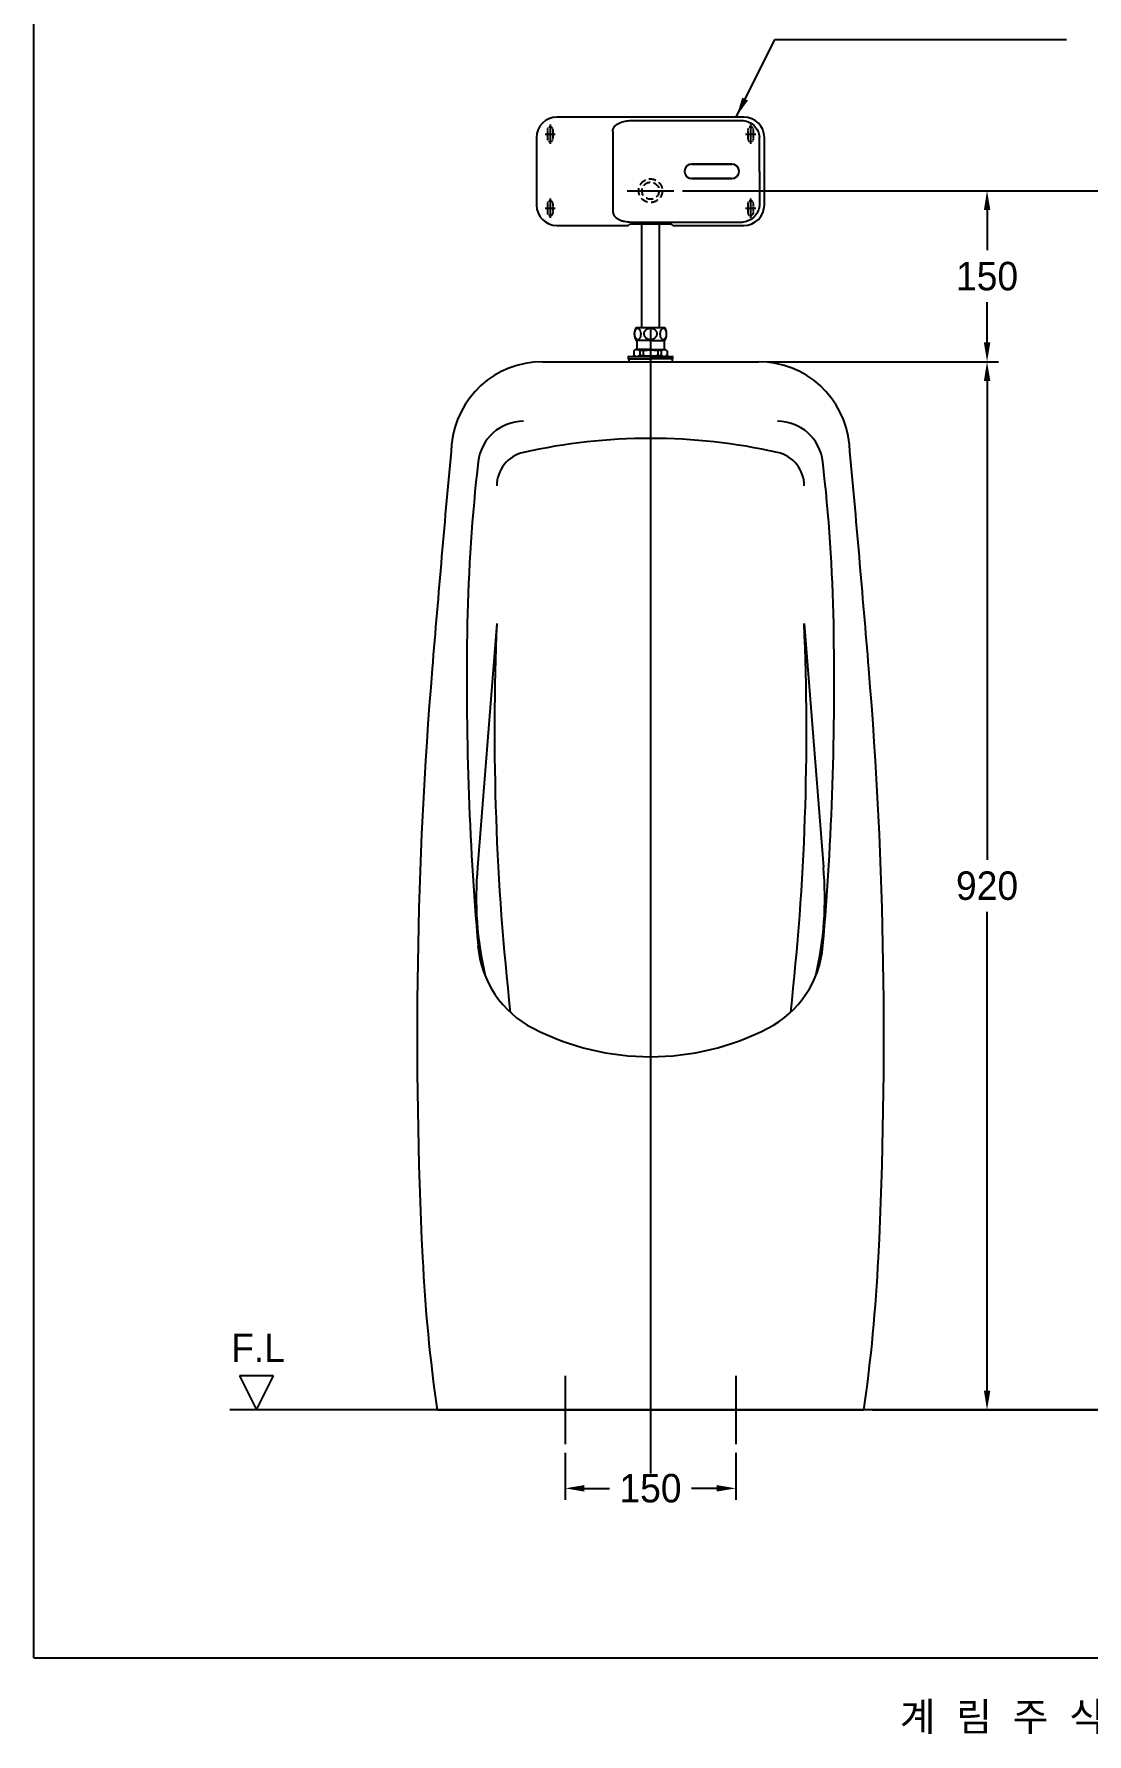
# Model space of a CAD drawing. Header units: millimetres. Extents: x 0 to 3700, y -67 to 2530.
# Drawn here: x 0 to 925, y -67 to 1425 of the extents above; entities that cross this region are included whole.
import ezdxf
from ezdxf.enums import TextEntityAlignment as Align
from ezdxf.lldxf.tags import DXFTag

# ---------------------------------------------------------------- set-up
doc = ezdxf.new("R2010")
doc.units = ezdxf.units.MM
for name, pattern in [('CENTER2', [28.575, 19.05, -3.175, 3.175, -3.175]), ('DASHED2', [9.525, 6.35, -3.175]), ('HIDDEN', [0.2, 0.1, -0.1])]:
    doc.linetypes.add(name, pattern=pattern)
for name, color, linetype in [('DEFAULT_2', 8, 'HIDDEN'), ('TEXT', 7, 'Continuous'), ('내부선 및 부속', 4, 'Continuous'), ('도각라인', 255, 'Continuous'), ('외형선', 3, 'Continuous'), ('점선', 6, 'DASHED2'), ('중심선', 1, 'DASHED'), ('치수선', 7, 'Continuous')]:
    doc.layers.add(name, color=color, linetype=linetype)
doc.styles.add('____', font='')
doc.styles.add('타이틀', font='H2GTRM.TTF', dxfattribs={"height": 25})
doc.styles.get('____').set_extended_font_data('굴림')
tags = doc.linetypes.add('DASHDOT', pattern=[70, 31, -13, 13, -13]).pattern_tags.tags
tags[10:11] = [DXFTag(74, 4), DXFTag(75, 0), DXFTag(340, '0'), DXFTag(46, 0.0), DXFTag(50, 0.0), DXFTag(44, 0.0), DXFTag(45, 0.0)]
tags[8:9] = [DXFTag(74, 4), DXFTag(75, 0), DXFTag(340, '0'), DXFTag(46, 0.0), DXFTag(50, 0.0), DXFTag(44, 0.0), DXFTag(45, 0.0)]
tags[6:7] = [DXFTag(74, 4), DXFTag(75, 0), DXFTag(340, '0'), DXFTag(46, 0.0), DXFTag(50, 0.0), DXFTag(44, 0.0), DXFTag(45, 0.0)]
tags[4:5] = [DXFTag(74, 4), DXFTag(75, 0), DXFTag(340, '0'), DXFTag(46, 0.0), DXFTag(50, 0.0), DXFTag(44, 0.0), DXFTag(45, 0.0)]
tags = doc.linetypes.add('DASHED', pattern=[25.72, 12.86, -12.86]).pattern_tags.tags
tags[6:7] = [DXFTag(74, 4), DXFTag(75, 0), DXFTag(340, '0'), DXFTag(46, 0.0), DXFTag(50, 0.0), DXFTag(44, 0.0), DXFTag(45, 0.0)]
tags[4:5] = [DXFTag(74, 4), DXFTag(75, 0), DXFTag(340, '0'), DXFTag(46, 0.0), DXFTag(50, 0.0), DXFTag(44, 0.0), DXFTag(45, 0.0)]
doc.dimstyles.new('MSADIM', dxfattribs={"dimtxt": 33, "dimasz": 17, "dimexe": 10, "dimexo": 7.5, "dimgap": 10, "dimtad": 0, "dimtih": 1, "dimtoh": 1, "dimdec": 0, "dimzin": 1, "dimdsep": 46, "dimtxsty": '____', "dimcen": 11.25, "dimadec": 0, "dimazin": 0, "dimtfac": 1, "dimtdec": 0, "dimtix": 1, "dimtmove": 0, "dimatfit": 3, "dimfxl": 0, "dimtolj": 1, "dimtzin": 1, "dimarcsym": 0})

# ---------------------------------------------------------------- blocks, each defined once
blk = doc.blocks.new('*D3')
at = {"layer": '치수선', "color": 0, "linetype": 'Continuous', "lineweight": -2}
for p, q in [((466.5, 180), (466.5, 138.7)), ((616.5, 180), (616.5, 138.7)), ((483.5, 148.7), (505.5, 148.7)), ((599.5, 148.7), (577.4, 148.7))]:
    blk.add_line(p, q, dxfattribs=at)
at = {"layer": '치수선', "color": 0, "linetype": 'Continuous'}
for points in [[(483.5, 151.6), (483.5, 145.9), (466.5, 148.7)], [(599.5, 151.6), (599.5, 145.9), (616.5, 148.7)]]:
    blk.add_solid(points, dxfattribs=at)
at = {"layer": '치수선', "color": 0, "linetype": 'Continuous', "insert": (541.5, 148.7), "char_height": 25, "attachment_point": 5, "style": '____'}
blk.add_mtext('\\A1;150', dxfattribs=at)
blk = doc.blocks.new('*D4')
at = {"layer": '치수선', "color": 0, "linetype": 'Continuous', "lineweight": -2}
for p, q in [((644, 1137.5), (847.1, 1137.5)), ((837.1, 1120.5), (837.1, 700.3)), ((837.1, 234.5), (837.1, 654.6)), ((736.5, 217.5), (847.1, 217.5))]:
    blk.add_line(p, q, dxfattribs=at)
at = {"layer": '치수선', "color": 0, "linetype": 'Continuous'}
for points in [[(834.3, 1120.5), (840, 1120.5), (837.1, 1137.5)], [(834.3, 234.5), (840, 234.5), (837.1, 217.5)]]:
    blk.add_solid(points, dxfattribs=at)
at = {"layer": '치수선', "color": 0, "linetype": 'Continuous', "insert": (837.1, 677.5), "char_height": 25, "attachment_point": 5, "style": '____'}
blk.add_mtext('\\A1;920', dxfattribs=at)
blk = doc.blocks.new('*D5')
at = {"layer": '치수선', "color": 0, "linetype": 'Continuous', "lineweight": -2}
for p, q in [((569.5, 1287.5), (981.7, 1287.5)), ((971.7, 1270.5), (971.7, 775.3)), ((971.7, 234.5), (971.7, 729.6)), ((736.5, 217.5), (981.7, 217.5))]:
    blk.add_line(p, q, dxfattribs=at)
at = {"layer": '치수선', "color": 0, "linetype": 'Continuous'}
for points in [[(968.9, 1270.5), (974.5, 1270.5), (971.7, 1287.5)], [(968.9, 234.5), (974.5, 234.5), (971.7, 217.5)]]:
    blk.add_solid(points, dxfattribs=at)
at = {"layer": '치수선', "color": 0, "linetype": 'Continuous', "insert": (971.7, 752.5), "char_height": 25, "attachment_point": 5, "style": '____'}
blk.add_mtext('\\A1;1070', dxfattribs=at)
blk = doc.blocks.new('*D10')
at = {"layer": '치수선', "color": 0, "linetype": 'Continuous', "lineweight": -2}
for p, q in [((569.5, 1287.6), (847.1, 1287.6)), ((837.1, 1270.6), (837.1, 1235.4)), ((837.1, 1154.5), (837.1, 1189.7)), ((844.6, 1137.5), (847.1, 1137.5))]:
    blk.add_line(p, q, dxfattribs=at)
at = {"layer": '치수선', "color": 0, "linetype": 'Continuous'}
for points in [[(834.3, 1270.6), (840, 1270.6), (837.1, 1287.6)], [(834.3, 1154.5), (840, 1154.5), (837.1, 1137.5)]]:
    blk.add_solid(points, dxfattribs=at)
at = {"layer": '치수선', "color": 0, "linetype": 'Continuous', "insert": (837.1, 1212.5), "char_height": 25, "attachment_point": 5, "style": '____'}
blk.add_mtext('\\A1;150', dxfattribs=at)

msp = doc.modelspace()

# ---------------------------------------------------------------- linework, layer by layer
at = {"color": 1, "linetype": 'CENTER2'}
for p, q in [((453.4, 1345.6), (453.4, 1328.6)), ((629.4, 1345.6), (629.4, 1328.6)), ((448.9, 1337.3), (457.9, 1337.1)), ((624.9, 1337.3), (633.9, 1337.1)), ((448.9, 1272.3), (457.9, 1272.2)), ((453.4, 1280.7), (453.4, 1263.7)), ((624.9, 1272.3), (633.9, 1272.2)), ((629.4, 1280.7), (629.4, 1263.7))]:
    msp.add_line(p, q, dxfattribs=at)
msp.add_line((522.5, 1137.5), (560.5, 1137.5))
at = {"layer": 'DEFAULT_2', "color": 8, "linetype": 'HIDDEN'}
for p, q in [((450.9, 1341.1), (450.9, 1333.1)), ((455.9, 1333.1), (455.9, 1341.1)), ((626.9, 1341.1), (626.9, 1333.1)), ((631.9, 1333.1), (631.9, 1341.1)), ((450.9, 1276.2), (450.9, 1268.2)), ((455.9, 1268.2), (455.9, 1276.2)), ((626.9, 1276.2), (626.9, 1268.2)), ((631.9, 1268.2), (631.9, 1276.2))]:
    msp.add_line(p, q, dxfattribs=at)
for centre, start, end in [((453.4, 1341.1), 0, 180), ((629.4, 1341.1), 0, 180), ((453.4, 1333.1), 180, 0), ((629.4, 1333.1), 180, 0), ((453.4, 1276.2), 0, 180), ((629.4, 1276.2), 0, 180), ((453.4, 1268.2), 180, 0), ((629.4, 1268.2), 180, 0)]:
    msp.add_arc(centre, 2.5, start, end, dxfattribs=at)
at = {"layer": '내부선 및 부속', "linetype": 'Continuous'}
for p, q in [((623.5, 1352.2), (459.3, 1352.2)), ((441.3, 1334.2), (441.3, 1275.1)), ((441.3, 1334.2), (441.3, 1275.1)), ((508.4, 1339.5), (508.4, 1304.6)), ((637.2, 1304.6), (637.2, 1333.4)), ((641.5, 1275.1), (641.5, 1334.2)), ((641.5, 1275.1), (641.5, 1334.2)), ((508.4, 1304.6), (508.4, 1269.8)), ((613, 1311), (577.7, 1311)), ((577.7, 1310.9), (613, 1310.9)), ((613, 1298.4), (577.7, 1298.4)), ((577.7, 1298.3), (613, 1298.3)), ((459.3, 1257.1), (521.8, 1257.1)), ((521.8, 1257.1), (522.6, 1258)), ((561, 1257.1), (560.1, 1258)), ((561, 1257.1), (623.5, 1257.1)), ((529.1, 1167.6), (553.9, 1167.6)), ((529.1, 1156.1), (529.1, 1156.1)), ((533, 1156.1), (529.1, 1156.1)), ((529.5, 1156.1), (529.5, 1148.1)), ((541.5, 1156.1), (533, 1156.1)), ((541.5, 1156.1), (550, 1156.1)), ((550, 1156.1), (553.8, 1156.1)), ((553.5, 1156.1), (553.5, 1148.1)), ((553.8, 1156.1), (553.9, 1156.1)), ((522.5, 1142.1), (560.5, 1142.1)), ((522.5, 1140.1), (541.5, 1140.1)), ((522.5, 1140.1), (522.5, 1137.5)), ((527, 1147.2), (528.5, 1148.1)), ((527, 1147.2), (527, 1143.1)), ((541.5, 1148.1), (528.5, 1148.1)), ((532, 1147.1), (532, 1145.1)), ((532, 1145.1), (532, 1143.1)), ((535, 1147.1), (535, 1145.1)), ((535, 1145.1), (535, 1143.1)), ((541.5, 1148.1), (554.5, 1148.1)), ((560.5, 1140.1), (541.5, 1140.1)), ((548, 1147.1), (548, 1145.1)), ((548, 1145.1), (548, 1143.1)), ((551, 1147.1), (551, 1145.1)), ((551, 1145.1), (551, 1143.1)), ((556, 1147.2), (554.5, 1148.1)), ((556, 1147.2), (556, 1143.1)), ((560.5, 1140.1), (560.5, 1137.5)), ((406.5, 907.7), (389.6, 694)), ((676.5, 907.7), (693.4, 694))]:
    msp.add_line(p, q, dxfattribs=at)
at = {"layer": '내부선 및 부속'}
for p, q in [((533.5, 1258.3), (533.6, 1167.6)), ((549.4, 1167.6), (549.3, 1258.3))]:
    msp.add_line(p, q, dxfattribs=at)
at = {"layer": '내부선 및 부속', "linetype": 'Continuous'}
for centre, radius, start, end in [((459.3, 1334.2), 18, 90, 180), ((623.5, 1334.2), 18, 0, 90), ((514.9, 1339.5), 6.54, 178.922, 180.161), ((622, 1333.4), 15.2, 359.8897, 4.2057), ((577.7, 1304.6), 6.38, 90, 270), ((577.7, 1304.6), 6.28, 90, 270), ((613, 1304.6), 6.38, 270, 90), ((613, 1304.6), 6.28, 270, 90), ((459.3, 1275.1), 18, 180, 270), ((514.4, 1269.8), 5.96, 179.8646, 181.3893), ((515.5, 1269.8), 7.14, 181.3463, 187.7285), ((623.5, 1275.1), 18, 270, 0), ((621.3, 1275.4), 15.3, 269.8873, 275.6869), ((537.2, 1161.8), 9.98, 144.4985, 179.7412), ((534.4, 1162), 7.07, 164.9843, 166.9091), ((533.8, 1162.2), 6.48, 160.7636, 162.8643), ((533.8, 1162.2), 6.42, 162.8643, 164.9843), ((533.4, 1162.3), 6.07, 157.8768, 159.2896), ((533.2, 1162.4), 5.81, 159.2896, 160.7636), ((532.8, 1162.6), 5.38, 156.2849, 157.8768), ((532.4, 1162.7), 5, 153.0383, 154.752), ((533, 1162.5), 5.59, 154.752, 156.2849), ((532.6, 1162.6), 5.16, 151.4953, 153.0383), ((532.1, 1162.9), 4.65, 148.0311, 149.7429), ((532, 1162.9), 4.55, 149.7429, 151.4953), ((531.7, 1163.2), 4.14, 146.1063, 148.0311), ((531.4, 1163.4), 3.76, 142.2769, 144.2195), ((531.8, 1163.1), 4.22, 144.2195, 146.1063), ((531.4, 1163.4), 3.78, 140.3432, 142.2769), ((531.1, 1163.6), 3.37, 138.1754, 140.3432), ((531.1, 1163.6), 3.38, 136.0104, 138.1754), ((530.9, 1163.9), 3.04, 133.6072, 136.0104), ((530.9, 1163.9), 3.04, 131.4113, 133.6072), ((530.6, 1164.1), 2.71, 126.5029, 128.9645), ((530.7, 1164.1), 2.73, 128.9645, 131.4113), ((530.5, 1164.3), 2.45, 123.7796, 126.5029), ((530.5, 1164.3), 2.43, 121.0338, 123.7796), ((530.4, 1164.5), 2.22, 118.2566, 121.0338), ((530.4, 1164.5), 2.24, 115.501, 118.2566), ((530.3, 1164.7), 2.05, 112.4868, 115.501), ((530.3, 1164.7), 2.05, 109.4756, 112.4868), ((530.2, 1164.8), 1.88, 101.5065, 109.4756), ((530.2, 1164.9), 1.82, 95.0293, 101.5065), ((530.2, 1164.9), 1.76, 90.016, 95.0293), ((530.2, 1165), 1.74, 84.9386, 90.016), ((530.2, 1164.9), 1.84, 78.5255, 84.9386), ((530.2, 1164.8), 1.86, 72.1223, 78.5255), ((530.2, 1164.7), 2, 69.0286, 72.1223), ((530.2, 1164.7), 2.01, 65.9633, 69.0286), ((530.1, 1164.6), 2.18, 63.1331, 65.9633), ((530.1, 1164.5), 2.19, 60.3146, 63.1331), ((530, 1164.4), 2.37, 57.6025, 60.3146), ((530, 1164.4), 2.4, 54.8137, 57.6025), ((529.9, 1164.2), 2.63, 52.2762, 54.8137), ((529.8, 1164.1), 2.66, 49.7682, 52.2762), ((529.6, 1163.9), 2.95, 47.5022, 49.7682), ((529.6, 1163.9), 2.97, 45.1494, 47.5022), ((529.4, 1163.7), 3.28, 42.9193, 45.1494), ((529.4, 1163.7), 3.29, 40.6993, 42.9193), ((529.1, 1163.4), 3.66, 38.7029, 40.6993), ((529.1, 1163.4), 3.67, 36.7112, 38.7029), ((528.8, 1163.2), 4.11, 34.8532, 36.7112), ((528.8, 1163.2), 4.06, 32.8933, 34.8532), ((528.4, 1163), 4.51, 31.1293, 32.8933), ((528.5, 1163), 4.46, 29.3433, 31.1293), ((528, 1162.7), 5, 27.75, 29.3433), ((528.1, 1162.8), 4.92, 26.0701, 27.75), ((527.6, 1162.5), 5.46, 24.501, 26.0701), ((527.7, 1162.6), 5.3, 22.8846, 24.501), ((527.2, 1162.3), 5.92, 21.4365, 22.8846), ((527.3, 1162.4), 5.72, 19.9392, 21.4365), ((526.7, 1162.2), 6.43, 18.5664, 19.9392), ((526.9, 1162.2), 6.22, 16.379, 18.5664), ((526.2, 1162.1), 6.89, 14.4049, 16.379), ((548.9, 1157.2), 14.4, 152.0646, 153.456), ((538.8, 1162.6), 2.91, 143.4377, 152.0646), ((550.8, 1153.7), 17.8, 142.2774, 143.4377), ((538.9, 1162.9), 2.83, 134.959, 142.2774), ((546.6, 1155.1), 13.8, 133.0398, 134.959), ((539.3, 1163), 3.03, 125.9791, 133.0398), ((547.3, 1152), 16.6, 124.3462, 125.9791), ((539.7, 1163), 3.23, 117.5143, 124.3462), ((547.4, 1148.3), 19.9, 116.1187, 117.5143), ((540.3, 1162.7), 3.77, 108.597, 116.1187), ((544.4, 1150.5), 16.6, 106.5393, 108.597), ((541, 1162), 4.7, 84.3415, 106.5393), ((541.9, 1162), 4.7, 73.4607, 95.6585), ((538.6, 1150.5), 16.6, 71.403, 73.4607), ((542.7, 1162.7), 3.77, 63.8813, 71.403), ((535.6, 1148.3), 19.9, 62.4857, 63.8813), ((543.2, 1163), 3.23, 55.6538, 62.4857), ((535.7, 1152), 16.6, 54.0209, 55.6538), ((543.7, 1163), 3.03, 46.9602, 54.0209), ((536.4, 1155.1), 13.8, 45.041, 46.9602), ((544.1, 1162.9), 2.83, 37.7226, 45.041), ((532.2, 1153.7), 17.8, 36.5623, 37.7226), ((544.2, 1162.6), 2.91, 27.9354, 36.5623), ((534, 1157.2), 14.4, 26.544, 27.9354), ((556.1, 1162.2), 6.22, 161.4336, 163.621), ((556.7, 1162.1), 6.89, 163.621, 165.5951), ((555.6, 1162.4), 5.72, 158.5635, 160.0608), ((556.3, 1162.2), 6.43, 160.0608, 161.4336), ((555.2, 1162.6), 5.3, 155.499, 157.1154), ((555.8, 1162.3), 5.92, 157.1154, 158.5635), ((555.4, 1162.5), 5.46, 153.9299, 155.499), ((555, 1162.7), 5, 150.6567, 152.25), ((554.9, 1162.8), 4.92, 152.25, 153.9299), ((554.5, 1163), 4.46, 148.8707, 150.6567), ((554.2, 1163.2), 4.06, 145.1468, 147.1067), ((554.5, 1163), 4.51, 147.1067, 148.8707), ((554.2, 1163.2), 4.11, 143.2888, 145.1468), ((553.8, 1163.4), 3.67, 141.2971, 143.2888), ((553.8, 1163.4), 3.66, 139.3007, 141.2971), ((553.5, 1163.7), 3.28, 134.8506, 137.0807), ((553.6, 1163.7), 3.29, 137.0807, 139.3007), ((553.3, 1163.9), 2.97, 132.4978, 134.8506), ((553.3, 1163.9), 2.95, 130.2318, 132.4978), ((553.1, 1164.1), 2.66, 127.7238, 130.2318), ((553.1, 1164.2), 2.63, 125.1863, 127.7238), ((553, 1164.4), 2.4, 122.3975, 125.1863), ((553, 1164.4), 2.37, 119.6854, 122.3975), ((552.9, 1164.5), 2.19, 116.8669, 119.6854), ((552.9, 1164.6), 2.18, 114.0367, 116.8669), ((552.8, 1164.7), 2.01, 110.9714, 114.0367), ((552.8, 1164.7), 2, 107.8777, 110.9714), ((552.8, 1164.8), 1.86, 101.4745, 107.8777), ((552.7, 1164.9), 1.84, 95.0614, 101.4745), ((552.7, 1165), 1.74, 89.984, 95.0614), ((552.7, 1164.9), 1.76, 84.9707, 89.984), ((552.7, 1164.9), 1.82, 78.4935, 84.9707), ((552.7, 1164.8), 1.88, 70.5244, 78.4935), ((552.7, 1164.7), 2.05, 67.5132, 70.5244), ((552.7, 1164.7), 2.05, 64.499, 67.5132), ((552.6, 1164.5), 2.24, 61.7434, 64.499), ((552.6, 1164.5), 2.22, 58.9662, 61.7434), ((552.5, 1164.3), 2.43, 56.2204, 58.9662), ((552.5, 1164.3), 2.45, 53.4971, 56.2204), ((545.7, 1161.8), 9.98, 0.2588, 35.5015), ((552.3, 1164.1), 2.71, 51.0355, 53.4971), ((552.3, 1164.1), 2.73, 48.5887, 51.0355), ((552.1, 1163.9), 3.04, 46.3928, 48.5887), ((552.1, 1163.9), 3.04, 43.9896, 46.3928), ((551.9, 1163.6), 3.38, 41.8246, 43.9896), ((551.9, 1163.6), 3.37, 39.6568, 41.8246), ((551.5, 1163.4), 3.78, 37.7231, 39.6568), ((551.6, 1163.4), 3.76, 35.7805, 37.7231), ((551.2, 1163.1), 4.22, 33.8937, 35.7805), ((551.3, 1163.2), 4.14, 31.9689, 33.8937), ((550.8, 1162.9), 4.65, 30.2571, 31.9689), ((550.9, 1162.9), 4.55, 28.5047, 30.2571), ((550.4, 1162.6), 5.16, 26.9617, 28.5047), ((550.5, 1162.7), 5, 25.248, 26.9617), ((550, 1162.5), 5.59, 23.7151, 25.248), ((550.2, 1162.6), 5.38, 22.1232, 23.7151), ((549.5, 1162.3), 6.07, 20.7104, 22.1232), ((549.8, 1162.4), 5.81, 19.2364, 20.7104), ((549.2, 1162.2), 6.48, 17.1357, 19.2364), ((549.2, 1162.2), 6.42, 15.0157, 17.1357), ((548.6, 1162), 7.07, 13.0909, 15.0157), ((534.8, 1161.9), 7.5, 171.4208, 173.9343), ((535.2, 1161.9), 7.92, 173.9343, 180), ((537.2, 1161.8), 9.98, 179.7412, 214.8682), ((535.2, 1161.9), 7.9, 180, 187.2704), ((534.3, 1162), 6.97, 166.9091, 168.9112), ((534.8, 1161.9), 7.51, 168.9112, 171.4208), ((534.6, 1161.8), 7.27, 187.2704, 189.8646), ((534.8, 1161.8), 7.49, 189.8646, 192.3805), ((534, 1161.7), 6.68, 192.3805, 194.4161), ((534.3, 1161.7), 6.97, 194.4161, 196.3678), ((533.5, 1161.5), 6.16, 196.3678, 198.5776), ((533.9, 1161.6), 6.53, 198.5776, 199.928), ((533, 1161.3), 5.64, 199.928, 201.4477), ((533.4, 1161.5), 6.01, 201.4477, 202.8734), ((532.6, 1161.2), 5.23, 202.8734, 204.5122), ((532.9, 1161.3), 5.54, 204.5122, 206.059), ((532.3, 1161), 4.86, 206.059, 207.7612), ((532.5, 1161.1), 5.07, 207.7612, 209.3321), ((531.9, 1160.8), 4.4, 209.3321, 211.1405), ((532.1, 1160.9), 4.57, 211.1405, 212.8821), ((531.6, 1160.6), 4.02, 212.8821, 214.8644), ((531.7, 1160.6), 4.16, 214.8644, 216.7001), ((531.3, 1160.3), 3.63, 216.7001, 218.714), ((531.4, 1160.4), 3.7, 218.714, 220.6881), ((531, 1160.1), 3.26, 220.6881, 222.9305), ((531.1, 1160.1), 3.31, 222.9305, 225.1382), ((530.8, 1159.8), 2.95, 225.1382, 227.5134), ((530.8, 1159.9), 2.98, 227.5134, 229.757), ((530.6, 1159.6), 2.64, 229.757, 232.2874), ((530.6, 1159.6), 2.66, 232.2874, 234.8025), ((530.4, 1159.4), 2.38, 234.8025, 237.6137), ((530.5, 1159.4), 2.39, 237.6137, 240.3034), ((530.3, 1159.2), 2.17, 240.3034, 243.1442), ((530.4, 1159.2), 2.2, 243.1442, 245.9522), ((530.3, 1159.1), 2, 245.9522, 249.0398), ((530.3, 1159.1), 2.01, 249.0398, 252.1112), ((530.2, 1158.9), 1.85, 252.1112, 258.5367), ((530.2, 1158.9), 1.84, 258.5367, 264.9275), ((530.2, 1158.8), 1.73, 264.9275, 270.0272), ((530.2, 1158.8), 1.75, 270.0049, 275.0405), ((530.2, 1158.9), 1.82, 275.0405, 281.4954), ((530.2, 1158.9), 1.88, 281.4954, 289.4868), ((530.1, 1159.1), 2.07, 289.4868, 292.4756), ((530.2, 1159.1), 2.03, 292.4756, 295.5122), ((530.1, 1159.3), 2.26, 295.5122, 298.2455), ((530.1, 1159.3), 2.21, 298.2455, 301.045), ((530, 1159.5), 2.45, 301.045, 303.7684), ((530, 1159.4), 2.43, 303.7684, 306.5141), ((529.8, 1159.7), 2.74, 306.5141, 308.9533), ((529.8, 1159.7), 2.71, 308.9533, 311.4225), ((529.6, 1159.9), 3.07, 311.4225, 313.596), ((529.6, 1159.9), 3.01, 313.596, 316.0216), ((529.3, 1160.2), 3.41, 316.0216, 318.1642), ((529, 1160.4), 3.82, 320.3543, 322.2657), ((529.4, 1160.1), 3.34, 318.1642, 320.3543), ((527.7, 1161.4), 5.48, 322.4236, 4.714), ((526.4, 1162.1), 6.76, 12.3917, 14.4049), ((525.7, 1161.9), 7.43, 9.8534, 12.3917), ((525.8, 1162), 7.33, 7.2815, 9.8534), ((525.3, 1161.9), 7.88, 359.9888, 7.2815), ((539.4, 1162), 3.73, 153.456, 184.8193), ((540.8, 1162.1), 5.12, 184.8193, 193.3233), ((538.9, 1161.6), 3.26, 193.3233, 203.8384), ((544.1, 1163.9), 8.9, 203.8384, 206.0789), ((539, 1161.4), 3.16, 206.0789, 214.0116), ((545, 1165.5), 10.4, 214.0116, 215.968), ((539.1, 1161.2), 3.12, 215.968, 222.6004), ((543.8, 1165.5), 9.58, 222.6004, 225.3187), ((539.4, 1161.1), 3.36, 225.3187, 231.6966), ((546.4, 1169.9), 14.5, 231.6966, 233.171), ((539.8, 1161.1), 3.55, 233.171, 239.3391), ((541.5, 1164), 6.92, 239.3391, 269.8436), ((541.5, 1164), 6.92, 270.1564, 300.6609), ((543.2, 1161.1), 3.55, 300.6609, 306.829), ((536.6, 1169.9), 14.5, 306.829, 308.3034), ((543.5, 1161.1), 3.36, 308.3034, 314.6813), ((539.1, 1165.5), 9.58, 314.6813, 317.3996), ((543.9, 1161.2), 3.12, 317.3996, 324.032), ((538, 1165.5), 10.4, 324.032, 325.9884), ((544, 1161.4), 3.16, 325.9884, 333.9211), ((543.6, 1162), 3.73, 355.1807, 26.544), ((538.9, 1163.9), 8.9, 333.9211, 336.1616), ((544, 1161.6), 3.26, 336.1616, 346.6767), ((542.2, 1162.1), 5.12, 346.6767, 355.1807), ((557.7, 1161.9), 7.88, 172.7185, 180.0112), ((555.3, 1161.4), 5.48, 175.286, 217.5764), ((557.3, 1161.9), 7.43, 167.6083, 170.1466), ((557.2, 1162), 7.33, 170.1466, 172.7185), ((556.6, 1162.1), 6.76, 165.5951, 167.6083), ((554, 1160.4), 3.82, 217.7343, 219.6457), ((553.6, 1160.1), 3.34, 219.6457, 221.8358), ((553.6, 1160.2), 3.41, 221.8358, 223.9784), ((553.4, 1159.9), 3.01, 223.9784, 226.404), ((553.4, 1159.9), 3.07, 226.404, 228.5775), ((553.2, 1159.7), 2.71, 228.5775, 231.0467), ((553.2, 1159.7), 2.74, 231.0467, 233.4859), ((553, 1159.4), 2.43, 233.4859, 236.2316), ((553, 1159.5), 2.45, 236.2316, 238.955), ((552.9, 1159.3), 2.21, 238.955, 241.7545), ((552.9, 1159.3), 2.26, 241.7545, 244.4878), ((552.8, 1159.1), 2.03, 244.4878, 247.5244), ((552.8, 1159.1), 2.07, 247.5244, 250.5132), ((552.8, 1158.9), 1.88, 250.5132, 258.5046), ((552.7, 1158.9), 1.82, 258.5046, 264.9595), ((552.7, 1158.8), 1.75, 264.9595, 269.9951), ((552.7, 1158.8), 1.73, 269.9728, 275.0725), ((552.7, 1158.9), 1.84, 275.0725, 281.4633), ((552.7, 1158.9), 1.85, 281.4633, 287.8888), ((552.7, 1159.1), 2.01, 287.8888, 290.9602), ((552.7, 1159.1), 2, 290.9602, 294.0478), ((552.6, 1159.2), 2.2, 294.0478, 296.8558), ((552.6, 1159.2), 2.17, 296.8558, 299.6966), ((552.5, 1159.4), 2.39, 299.6966, 302.3863), ((552.5, 1159.4), 2.38, 302.3863, 305.1975), ((545.7, 1161.8), 9.98, 325.1318, 0.2588), ((552.4, 1159.6), 2.66, 305.1975, 307.7126), ((552.4, 1159.6), 2.64, 307.7126, 310.243), ((552.1, 1159.9), 2.98, 310.243, 312.4866), ((551.9, 1160.1), 3.31, 314.8618, 317.0695), ((552.2, 1159.8), 2.95, 312.4866, 314.8618), ((551.9, 1160.1), 3.26, 317.0695, 319.3119), ((551.6, 1160.4), 3.7, 319.3119, 321.286), ((551.7, 1160.3), 3.63, 321.286, 323.2999), ((551.2, 1160.6), 4.16, 323.2999, 325.1356), ((550.9, 1160.9), 4.57, 327.1179, 328.8595), ((551.4, 1160.6), 4.02, 325.1356, 327.1179), ((551, 1160.8), 4.4, 328.8595, 330.6679), ((550.6, 1161), 4.86, 332.2388, 333.941), ((550.5, 1161.1), 5.07, 330.6679, 332.2388), ((550, 1161.3), 5.54, 333.941, 335.4878), ((549.6, 1161.5), 6.01, 337.1266, 338.5523), ((550.3, 1161.2), 5.23, 335.4878, 337.1266), ((549.1, 1161.6), 6.53, 340.072, 341.4224), ((549.9, 1161.3), 5.64, 338.5523, 340.072), ((549.5, 1161.5), 6.16, 341.4224, 343.6322), ((549, 1161.7), 6.68, 345.5839, 347.6195), ((548.7, 1161.7), 6.97, 343.6322, 345.5839), ((548.7, 1162), 6.97, 11.0888, 13.0909), ((548.1, 1161.9), 7.51, 8.5792, 11.0888), ((548.4, 1161.8), 7.27, 350.1354, 352.7296), ((548.2, 1161.8), 7.49, 347.6195, 350.1354), ((548.2, 1161.9), 7.5, 6.0657, 8.5792), ((547.7, 1161.9), 7.92, 0, 6.0657), ((547.8, 1161.9), 7.9, 352.7296, 0), ((522.5, 1141.1), 1, 90, 180), ((522.5, 1141.1), 1, 180, 270), ((526, 1143.1), 1, 270, 275.4232), ((526, 1143.1), 1, 275.4232, 0), ((529.5, 1145.8), 3.63, 226.537, 313.5656), ((528.5, 1141.7), 6.43, 57.6144, 90.4948), ((533.5, 1141.6), 5.72, 74.7919, 105.2081), ((533.5, 1148.7), 5.72, 254.7919, 285.2081), ((540.8, 1114.4), 33.2, 88.77, 100.0274), ((540.8, 1175.9), 33.2, 259.9726, 271.23), ((542.2, 1114.4), 33.2, 79.9726, 91.23), ((542.2, 1175.9), 33.2, 268.77, 280.0274), ((549.5, 1141.6), 5.72, 74.7919, 105.2081), ((549.5, 1148.7), 5.72, 254.7919, 285.2081), ((554.4, 1141.7), 6.43, 89.5052, 122.3856), ((553.5, 1145.8), 3.63, 226.4344, 313.463), ((557, 1143.1), 1, 180, 264.5768), ((557, 1143.1), 1, 264.5768, 270), ((560.5, 1141.1), 1, 0, 89.996), ((560.5, 1141.1), 1, 270, 0), ((429.9, 1045.2), 40, 90, 173.4234), ((653.1, 1045.2), 40, 6.5766, 90), ((541.5, 560.2), 510, 77.3644, 102.6356), ((1880.3, 878), 1500, 173.4234, 178.874), ((436.5, 1028.6), 30, 102.6356, 180), ((646.5, 1028.6), 30, 0, 77.3644), ((-797.3, 878), 1500, 1.126, 6.5766), ((3060.1, 854.8), 2680, 178.874, 184.925), ((2604.5, 813.3), 2200, 177.5423, 186.4407), ((-1521.5, 813.3), 2200, 353.5593, 2.4577), ((-1977.1, 854.8), 2680, 355.075, 1.126), ((688.4, 667), 300, 174.8517, 193.2147), ((394.6, 667), 300, 346.7853, 5.1483), ((479.6, 632.5), 90, 184.925, 242.7317), ((603.3, 632.5), 90, 297.2683, 355.075), ((541.5, 752.5), 225, 242.7317, 297.2683)]:
    msp.add_arc(centre, radius, start, end, dxfattribs=at)
for centre, major_axis, ratio, start_param, end_param in [((459.3, 1275.1), (0, 18), 1, -4.712389, -4.711072), ((541.4, 1258), (18.7, 0), 0.017455, 0.017477, 3.124115)]:
    msp.add_ellipse(centre, major_axis=major_axis, ratio=ratio, start_param=start_param, end_param=end_param, dxfattribs=at)
for points, knots in [([(508.4, 1339.6), (508.4, 1340.5), (508.8, 1342.2), (510.2, 1344.5), (512.2, 1346.1), (515.2, 1347.7), (519.4, 1348.8), (522.9, 1349.2), (524.7, 1349.2)], [0, 0, 0, 0, 0.128378, 0.252572, 0.373907, 0.495181, 0.743117, 1, 1, 1, 1]), ([(524.7, 1349.2), (525.7, 1349.3), (527.7, 1349.3), (530.6, 1349.3), (533.6, 1349.3), (537.6, 1349.3), (542.6, 1349.3), (550.5, 1349.3), (560.4, 1349.3), (576.3, 1349.3), (592.2, 1349.3), (608.1, 1349.3), (616.1, 1349.3), (620, 1349.3), (620.6, 1349.3), (621.1, 1349.3), (621.6, 1349.3)], [0, 0, 0, 0, 0.031247, 0.062496, 0.093747, 0.124997, 0.187497, 0.249997, 0.374998, 0.499998, 0.749999, 0.875, 1, 1, 1, 1.016388, 1.016388, 1.016388, 1.016388]), ([(621.3, 1349.3), (623.3, 1349.3), (627.3, 1348.5), (632.4, 1345.3), (636, 1340.4), (637, 1336.5), (637.1, 1334.5)], [0, 0, 0, 0, 0.24999, 0.499998, 0.750004, 1, 1, 1, 1]), ([(637.2, 1304.6), (637.2, 1299.8), (637.2, 1292.7), (637.2, 1283.1), (637.2, 1278.3), (637.2, 1275.9)], [0, 0, 0, 0, 0.5, 0.75, 1, 1, 1, 1]), ([(508.5, 1268.9), (508.6, 1267.9), (509.2, 1266.1), (511, 1264), (513.3, 1262.5), (515.8, 1261.4), (518.5, 1260.7), (521.3, 1260.3), (524.2, 1260), (526.1, 1260), (527.1, 1260)], [0, 0, 0, 0, 0.126578, 0.248795, 0.369386, 0.49108, 0.615134, 0.741743, 0.870377, 1, 1, 1, 1]), ([(637.2, 1275.9), (637.2, 1273.9), (636.5, 1270), (633.3, 1265), (628.6, 1261.4), (624.8, 1260.3), (622.9, 1260.1)], [0, 0, 0, 0, 0.249993, 0.500002, 0.750006, 1, 1, 1, 1]), ([(527.1, 1260), (534.9, 1260), (550.6, 1260), (574.2, 1260), (593.8, 1260), (609.5, 1260), (617.4, 1260), (621.3, 1260)], [0, 0, 0, 0, 0.25, 0.5, 0.75, 0.875, 1, 1, 1, 1])]:
    msp.add_open_spline(points, degree=3, knots=knots, dxfattribs=at)
for p in [(529.1, 1156.1), (529.1, 1156.1), (529.1, 1156.1), (529.1, 1156.1), (553.8, 1156.1), (553.9, 1156.1), (553.9, 1156.1), (553.9, 1156.1)]:
    msp.add_point(p, dxfattribs=at)
at = {"layer": '도각라인', "color": 7}
for q in [(0, 2530), (1800, 0)]:
    msp.add_line((0, 0), q, dxfattribs=at)
at = {"layer": '외형선'}
for p, q in [((446.5, 1137.5), (636.5, 1137.5)), ((354, 217.5), (729, 217.5))]:
    msp.add_line(p, q, dxfattribs=at)
at = {"layer": '외형선', "linetype": 'Continuous'}
for p, q in [((210.4, 247.5), (180.4, 247.5)), ((180.4, 247.5), (195.4, 217.5)), ((195.4, 217.5), (210.4, 247.5)), ((1596.6, 217.5), (172, 217.5))]:
    msp.add_line(p, q, dxfattribs=at)
at = {"layer": '외형선'}
for centre, radius, start, end in [((446.5, 1057.5), 80, 90, 174.7455), ((636.5, 1057.5), 80, 5.2545, 90), ((20282.8, -766.8), 20000, 174.74551, 175.31139), ((636.5, 1057.5), 80, 170.8189, 171.0007), ((-19199.8, -766.8), 20000, 4.68861, 5.25449), ((4286.5, 545.1), 3950, 175.3114, 182.8099), ((-3203.5, 545.1), 3950, 357.1901, 4.6886), ((1809.5, 423.5), 1470, 182.8099, 188.0592), ((-726.5, 423.5), 1470, 351.9408, 357.1901)]:
    msp.add_arc(centre, radius, start, end, dxfattribs=at)
at = {"layer": '점선'}
for radius in [10.4, 7.5]:
    msp.add_circle((541.5, 1287.6), radius, dxfattribs=at)
at = {"layer": '중심선', "linetype": 'DASHDOT'}
for p, q in [((521, 1287.6), (562, 1287.6)), ((541.5, 1167.5), (541.5, 161.7)), ((466.5, 247.5), (466.5, 187.5)), ((616.5, 247.5), (616.5, 187.5))]:
    msp.add_line(p, q, dxfattribs=at)

# ---------------------------------------------------------------- texts
at = {"layer": 'TEXT', "style": '타이틀'}
msp.add_text('F.L', height=25, dxfattribs=at).set_placement((196.8, 272.1), align=Align.MIDDLE)
msp.add_text('계  림  주  식  회  사', height=25, dxfattribs=at).set_placement((900, -51.7), align=Align.MIDDLE_CENTER)

# ---------------------------------------------------------------- dimensions: what is measured, and where the dimension line sits
at = {"layer": '치수선', "linetype": 'Continuous'}
for base, p1, p2, picture, middle in [((837.1, 1287.6), (837.1, 1137.5), (562, 1287.6), '*D10', (837.1, 1212.5)), ((971.7, 1287.5), (729, 217.5), (562, 1287.5), '*D5', (971.7, 752.5)), ((837.1, 1137.5), (729, 217.5), (636.5, 1137.5), '*D4', (837.1, 677.5))]:
    dim = msp.add_linear_dim(base=base, p1=p1, p2=p2, angle=90, dimstyle='MSADIM', override={"dimtxt": 25}, dxfattribs=at)
    dim.commit()
    dim.dimension.update_dxf_attribs({"geometry": picture, "text_midpoint": middle})
dim = msp.add_linear_dim(base=(616.5, 148.7), p1=(466.5, 187.5), p2=(616.5, 187.5), dimstyle='MSADIM', override={"dimtxt": 25}, dxfattribs=at)
dim.commit()
dim.dimension.update_dxf_attribs({"geometry": '*D3', "text_midpoint": (541.5, 148.7)})

# ---------------------------------------------------------------- leaders
msp.add_leader([(617, 1352.8), (650.7, 1420.4), (906.9, 1420.4)], dimstyle='MSADIM', override={"dimtxt": 25}, dxfattribs=at)

doc.saveas('drawing.dxf')
